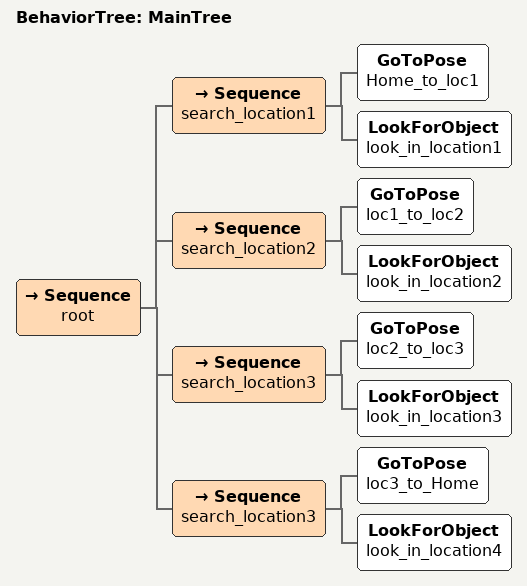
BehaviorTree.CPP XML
<root main_tree_to_execute = "MainTree" >
    <BehaviorTree ID="MainTree">
        <Sequence name="root">
            <Sequence name="search_location1">
                <GoToPose       name="Home_to_loc1"   />
                <LookForObject  name="look_in_location1"/>
            </Sequence>
            <Sequence name="search_location2">
                <GoToPose       name="loc1_to_loc2" />
                <LookForObject  name="look_in_location2"/>
            </Sequence>
            <Sequence name="search_location3">
                <GoToPose       name="loc2_to_loc3" />
                <LookForObject  name="look_in_location3"/>
            </Sequence>
            <Sequence name="search_location3">
                <GoToPose       name="loc3_to_Home" />
                <LookForObject  name="look_in_location4"/>
            </Sequence>

        </Sequence>
    </BehaviorTree>
 </root>
